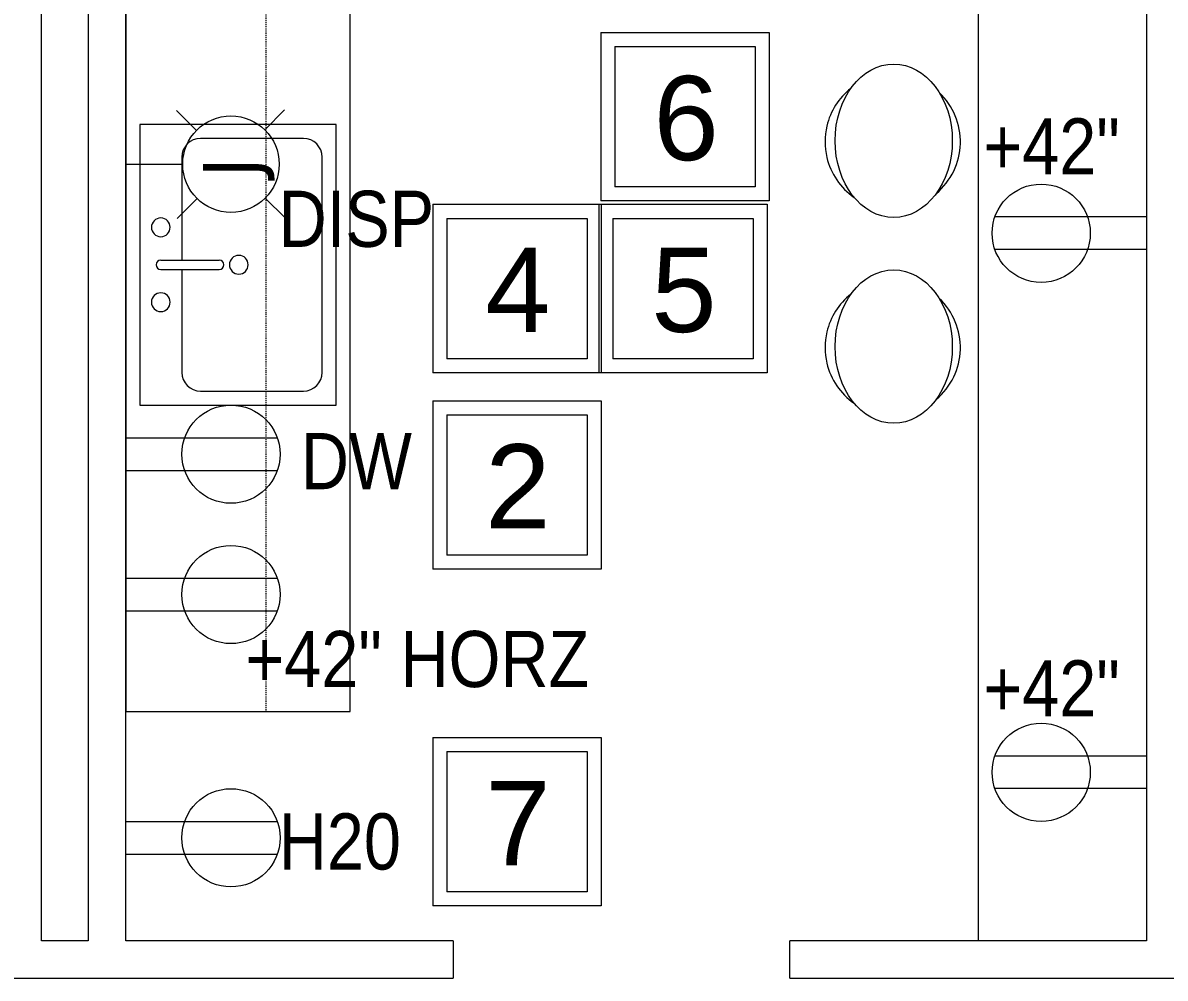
# Model space of a CAD drawing. Header units: inches. Extents: x 1 to 3682, y -575 to 495.
# Drawn here: x 1925.7 to 2047.9, y -184.4 to -82.3 of the extents above; entities that cross this region are included whole.
import ezdxf

# ---------------------------------------------------------------- set-up
doc = ezdxf.new("R2010")
doc.units = ezdxf.units.IN
doc.header["$MEASUREMENT"] = 0
doc.linetypes.add('Overhead', pattern=[0.15625, 0.09375, -0.0625])
for name, color, linetype, lineweight in [('A-ANNO-NOTE', 131, 'Continuous', 20), ('A-DETL-MEDM', 33, 'Continuous', 9), ('A-DOOR', 31, 'Continuous', 13), ('A-WALL', 113, 'Continuous', 50), ('E-ELEC-FIXT-IDEN', 2, 'Continuous', 9), ('I-FURN', 30, 'Continuous', 9), ('P-SANR-FIXT', 6, 'Continuous', 9), ('Q-CASE', 31, 'Continuous', 9)]:
    doc.layers.add(name, color=color, linetype=linetype, lineweight=lineweight)
doc.styles.add('Arial', font='arial.ttf', dxfattribs={"height": 9})
doc.styles.add('Arial_2', font='arial.ttf', dxfattribs={"width": 0.85, "height": 6})
doc.styles.add('Tahoma', font='tahoma.ttf', dxfattribs={"height": 6})

# ---------------------------------------------------------------- blocks, each defined once
blk = doc.blocks.new('Counter Top _No Backsplash_ - Standard Counter Top-1645709-New Construction - Tel_Data_Elec Plan')
at = {"layer": 'Q-CASE', "lineweight": 13}
for p, q in [((78.49, 0), (-47.26, 0)), ((-47.26, 0), (-47.26, -15)), ((78.49, 0), (78.49, -15)), ((-47.26, -15), (-47.26, -24)), ((78.49, -15), (78.49, -24)), ((-47.26, -24), (78.49, -24))]:
    blk.add_line(p, q, dxfattribs=at)
blk = doc.blocks.new('Sink Kitchen-Single - 30_ x 21_-1549866-New Construction - Tel_Data_Elec Plan')
at = {"layer": 'P-SANR-FIXT', "lineweight": 13}
for p, q in [((15.62, 10.59), (-14.38, 10.59)), ((-14.38, 10.59), (-14.38, -2.91)), ((15.62, -2.91), (15.62, 10.59)), ((0.12, 8.34), (0.12, 2.09)), ((1.12, 8.34), (1.12, 2.09)), ((0.12, 6.09), (-10.88, 6.09)), ((12.12, 6.09), (1.12, 6.09)), ((-12.88, 4.09), (-12.88, -2.91)), ((14.12, -2.91), (14.12, 4.09)), ((-14.38, -2.91), (-14.38, -10.41)), ((-12.88, -2.91), (-12.88, -6.91)), ((14.12, -6.91), (14.12, -2.91)), ((15.62, -10.41), (15.62, -2.91)), ((-10.88, -8.91), (12.12, -8.91)), ((-14.38, -10.41), (15.62, -10.41))]:
    blk.add_line(p, q, dxfattribs=at)
for centre, radius, start, end in [((-3.38, 8.34), 1, 360, 180), ((0.62, 8.34), 0.5, 360, 180), ((4.62, 8.34), 1, 360, 180), ((-3.38, 8.34), 1, 180, 0), ((4.62, 8.34), 1, 180, 360), ((-10.88, 4.09), 2, 90, 180), ((12.12, 4.09), 2, 360, 90), ((0.62, 2.09), 0.5, 180, 0), ((0.62, 0), 1, 360, 180), ((0.62, 0), 1, 180, 0), ((-10.88, -6.91), 2, 180, 270), ((12.12, -6.91), 2, 270, 0)]:
    blk.add_arc(centre, radius, start, end, dxfattribs=at)
blk = doc.blocks.new('Upper Cabinet - Standard Upper Cabinet-1645743-New Construction - Tel_Data_Elec Plan')
at = {"layer": 'Q-CASE', "lineweight": 13}
blk.add_line((78.49, 0), (-47.26, 0), dxfattribs=at)
at = {"layer": 'Q-CASE', "linetype": 'Overhead'}
for p, q in [((-47.26, 0), (-47.26, -15)), ((78.49, -15), (78.49, 0)), ((-47.26, -15), (78.49, -15))]:
    blk.add_line(p, q, dxfattribs=at)
blk = doc.blocks.new('Door-Opening - 36_ x 96_-1579242-New Construction - Tel_Data_Elec Plan')
at = {"layer": 'A-DETL-MEDM', "lineweight": 20}
for p, q in [((-18.32, 2), (-18.32, -2)), ((17.68, -2), (17.68, 2))]:
    blk.add_line(p, q, dxfattribs=at)
blk = doc.blocks.new('Counter Top _No Backsplash_ - Standard Counter Top-1580368-New Construction - Tel_Data_Elec Plan')
at = {"layer": 'Q-CASE', "lineweight": 13}
blk.add_line((138.99, 0), (-47.26, 0), dxfattribs=at)
blk = doc.blocks.new('Chairs - Stool-553617-New Construction - Tel_Data_Elec Plan')
at = {"layer": 'I-FURN'}
for centre, radius, start, end in [((0.15, 0), 7.24, 103.369, 145.2105), ((0.15, 0.09), 7.14, 76.4526, 103.5474), ((0.15, 0), 7.24, 38.1539, 76.631), ((0.15, 0), 7.24, 220.1423, 316.4933)]:
    blk.add_arc(centre, radius, start, end, dxfattribs=at)
blk.add_ellipse((0.25, -0.11), major_axis=(8.2, 0), ratio=0.764032, dxfattribs=at)
blk = doc.blocks.new('FORM Equipment_Fixture Tag - Square-214315-New Construction - Tel_Data_Elec Plan')
at = {"layer": 'A-ANNO-NOTE'}
for p, q in [((-0.09375, 0.09375), (0.09375, 0.09375)), ((-0.09375, 0.09375), (0.09375, 0.09375)), ((-0.09375, 0.09375), (0.09375, 0.09375)), ((-0.09375, 0.09375), (-0.09375, -0.09375)), ((0.09375, 0.09375), (0.09375, -0.09375)), ((-0.078125, 0.078125), (-0.078125, -0.078125)), ((-0.078125, 0.078125), (0.078125, 0.078125)), ((0.078125, 0.078125), (0.078125, -0.078125)), ((0.078125, -0.078125), (-0.078125, -0.078125)), ((0.09375, -0.09375), (-0.09375, -0.09375))]:
    blk.add_line(p, q, dxfattribs=at)

msp = doc.modelspace()

# ---------------------------------------------------------------- linework, layer by layer
at = {"layer": 'A-ANNO-NOTE'}
for p, q in [((1944.32, -93.83), (1942.19, -91.7)), ((1951.61, -93.76), (1953.73, -91.64)), ((1936.75, -97.44), (1942.84, -97.44)), ((1944.38, -101.12), (1942.26, -103.25)), ((1951.67, -101.06), (1953.8, -103.18)), ((2045.88, -103.08), (2029.68, -103.08)), ((2045.88, -106.56), (2029.68, -106.56)), ((1936.75, -126.7), (1952.95, -126.7)), ((1936.75, -130.18), (1952.95, -130.18)), ((1936.75, -141.7), (1952.95, -141.7)), ((1936.75, -145.18), (1952.95, -145.18)), ((2045.88, -160.7), (2029.68, -160.7)), ((2045.88, -164.18), (2029.68, -164.18)), ((1936.75, -167.7), (1952.95, -167.7)), ((1936.75, -171.18), (1952.95, -171.18))]:
    msp.add_line(p, q, dxfattribs=at)
for centre, radius in [((1948, -97.44), 5.16), ((2034.63, -104.82), 5.25), ((1948, -128.44), 5.25), ((1948, -143.44), 5.25), ((2034.63, -162.44), 5.25), ((1948, -169.44), 5.25)]:
    msp.add_circle(centre, radius, dxfattribs=at)
at = {"layer": 'A-WALL', "color": 250, "lineweight": 20}
for p, q in [((2045.88, 5.81), (2045.88, -180.44)), ((1936.75, -180.44), (1936.75, -30.19)), ((1927.75, -180.44), (1927.75, -34.19)), ((1932.75, -34.19), (1932.75, -180.44)), ((1932.75, -180.44), (1927.75, -180.44)), ((1971.75, -180.44), (1936.75, -180.44)), ((2045.88, -180.44), (2007.75, -180.44)), ((1923.75, -184.44), (1971.75, -184.44)), ((2007.75, -184.44), (2206.51, -184.44))]:
    msp.add_line(p, q, dxfattribs=at)

# ---------------------------------------------------------------- block references
at = {"layer": 'A-ANNO-NOTE', "xscale": 96, "yscale": 96, "zscale": 96}
for p in [(1996.56, -92.37), (1978.58, -110.73), (1996.33, -110.73), (1978.58, -131.73), (1978.58, -167.73)]:
    msp.add_blockref('FORM Equipment_Fixture Tag - Square-214315-New Construction - Tel_Data_Elec Plan', p, dxfattribs=at)
at = {"layer": 'A-DOOR'}
msp.add_blockref('Door-Opening - 36_ x 96_-1579242-New Construction - Tel_Data_Elec Plan', (1990.07, -182.44), dxfattribs=at)
at = {"layer": 'I-FURN', "rotation": 89.9999999999999}
for p in [(2018.75, -95.19), (2018.75, -117.19)]:
    msp.add_blockref('Chairs - Stool-553617-New Construction - Tel_Data_Elec Plan', p, dxfattribs=at)
at = {"layer": 'P-SANR-FIXT', "lineweight": 13, "rotation": 90.00000000000001}
msp.add_blockref('Sink Kitchen-Single - 30_ x 21_-1549866-New Construction - Tel_Data_Elec Plan', (1948.84, -108.81), dxfattribs=at)
at = {"layer": 'Q-CASE', "lineweight": 13, "rotation": 89.9999999999998}
for name, p in [('Counter Top _No Backsplash_ - Standard Counter Top-1580368-New Construction - Tel_Data_Elec Plan', (2027.88, -133.18)), ('Counter Top _No Backsplash_ - Standard Counter Top-1645709-New Construction - Tel_Data_Elec Plan', (1936.75, -108.69)), ('Upper Cabinet - Standard Upper Cabinet-1645743-New Construction - Tel_Data_Elec Plan', (1936.75, -108.69))]:
    msp.add_blockref(name, p, dxfattribs=at)

# ---------------------------------------------------------------- texts
at = {"layer": 'A-ANNO-NOTE', "lineweight": 9, "char_height": 9, "width": 8.3742, "attachment_point": 2, "line_spacing_factor": 0.941778, "style": 'Arial'}
for s, insert in [('6', (1996.67, -88.01)), ('4', (1978.68, -106.38)), ('5', (1996.43, -106.38)), ('2', (1978.68, -127.38)), ('7', (1978.68, -163.38))]:
    msp.add_mtext(s, dxfattribs=dict(at, insert=insert))
at = {"layer": 'A-ANNO-NOTE', "lineweight": 9, "insert": (1945.01, -98.82), "char_height": 6, "width": 3.939, "attachment_point": 1, "rotation": 90, "style": 'Tahoma'}
msp.add_mtext('J', dxfattribs=at)
at = {"layer": 'E-ELEC-FIXT-IDEN', "char_height": 6, "attachment_point": 2, "line_spacing_factor": 0.941778, "style": 'Arial_2'}
for s, insert, width in [('+42"', (2035.74, -92.54), 17.336), ('DISP', (1961.41, -100.28), 19.7601), ('DW', (1961.41, -126.18), 14.0304), ('+42" HORZ', (1967.92, -147.33), 43.5604), ('+42"', (2035.74, -150.47), 17.336), ('H20', (1959.64, -166.83), 15.4996)]:
    msp.add_mtext(s, dxfattribs=dict(at, insert=insert, width=width))

doc.saveas('drawing.dxf')
